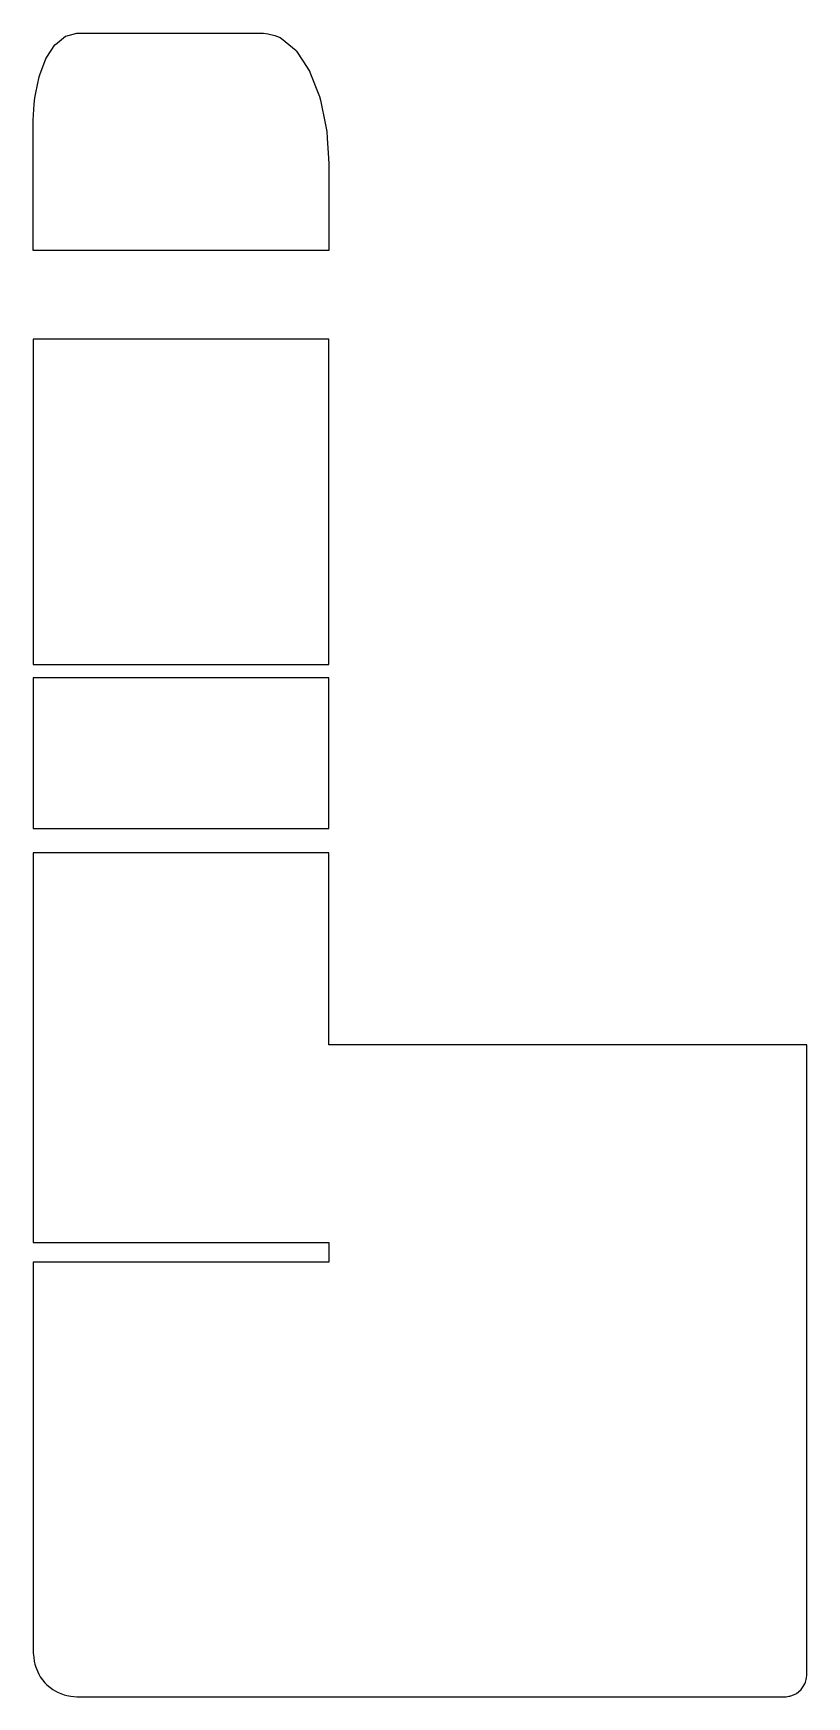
# Model space of a CAD drawing. Header units: metres. Extents: x 2.4 to 38, y -16 to 60.6.
import ezdxf

# ---------------------------------------------------------------- set-up
doc = ezdxf.new("R2010")
doc.units = ezdxf.units.M

msp = doc.modelspace()

# ---------------------------------------------------------------- linework, layer by layer
for p, q in [((3.897, 60.424), (4.4, 60.556)), ((4.4, 60.556), (8.778, 60.556)), ((8.778, 60.556), (13, 60.556)), ((13, 60.556), (13.2, 60.53)), ((13.2, 60.53), (13.525, 60.457)), ((3.03, 59.453), (3.4, 60.02)), ((3.4, 60.02), (3.429, 60.044)), ((3.429, 60.044), (3.882, 60.42)), ((3.882, 60.42), (3.897, 60.424)), ((13.525, 60.457), (13.77, 60.355)), ((13.77, 60.355), (13.818, 60.321)), ((13.818, 60.321), (14.493, 59.76)), ((14.493, 59.76), (14.512, 59.736)), ((14.512, 59.736), (14.807, 59.281)), ((2.722, 58.696), (2.986, 59.385)), ((2.986, 59.385), (3.03, 59.453)), ((14.807, 59.281), (15.114, 58.813)), ((2.516, 57.822), (2.668, 58.556)), ((2.668, 58.556), (2.722, 58.696)), ((15.114, 58.813), (15.114, 58.813)), ((15.114, 58.813), (15.125, 58.792)), ((15.125, 58.792), (15.134, 58.769)), ((15.134, 58.769), (15.568, 57.646)), ((2.449, 57.3), (2.468, 57.591)), ((2.468, 57.591), (2.516, 57.822)), ((15.568, 57.646), (15.617, 57.481)), ((15.617, 57.481), (15.856, 56.34)), ((2.4, 56.556), (2.449, 57.3)), ((2.4, 52.193), (2.4, 56.556)), ((15.856, 56.34), (15.906, 56.042)), ((15.906, 56.042), (15.923, 55.73)), ((15.923, 55.73), (15.973, 55.031)), ((15.973, 55.031), (16, 54.556)), ((16, 54.556), (16, 51.506)), ((16, 54.556), (16, 54.556)), ((2.4, 50.556), (2.4, 52.193)), ((16, 51.506), (16, 50.556)), ((8.806, 50.556), (2.4, 50.556)), ((16, 50.556), (8.806, 50.556)), ((9.594, 46.477), (2.4, 46.477)), ((2.4, 46.477), (2.4, 44.441)), ((16, 46.477), (9.594, 46.477)), ((16, 41.896), (16, 46.477)), ((2.4, 44.441), (2.4, 41.896)), ((2.4, 41.896), (2.4, 40.488)), ((16, 39.549), (16, 41.896)), ((2.4, 40.488), (2.4, 39.549)), ((2.4, 39.549), (2.4, 35.892)), ((16, 31.504), (16, 39.549)), ((2.4, 35.892), (2.4, 31.504)), ((2.4, 31.504), (3.366, 31.504)), ((3.366, 31.504), (16, 31.504)), ((16, 31.504), (16, 31.504)), ((15.034, 30.889), (2.4, 30.889)), ((2.4, 30.889), (2.4, 27.313)), ((16, 30.889), (15.034, 30.889)), ((16, 28.429), (16, 30.889)), ((16, 23.96), (16, 28.429)), ((2.4, 27.313), (2.4, 23.96)), ((2.4, 23.96), (14.246, 23.96)), ((14.246, 23.96), (16, 23.96)), ((16, 23.96), (16, 23.96)), ((4.154, 22.843), (2.4, 22.843)), ((2.4, 22.843), (2.4, 18.729)), ((16, 22.843), (4.154, 22.843)), ((16, 15.3), (16, 22.843)), ((2.4, 18.729), (2.4, 15.3)), ((2.4, 15.3), (2.4, 13.86)), ((16, 14.955), (16, 15.3)), ((16, 14.206), (16, 14.955)), ((2.4, 13.86), (2.4, 13.799)), ((2.4, 13.799), (2.4, 13.728)), ((16, 13.997), (16, 14.206)), ((22.696, 13.997), (16, 13.997)), ((37.542, 13.997), (22.696, 13.997)), ((38, 13.997), (37.542, 13.997)), ((38, 12.932), (38, 13.997)), ((2.4, 13.728), (2.4, 13.654)), ((2.4, 13.654), (2.4, 13.587)), ((2.4, 13.587), (2.4, 12.451)), ((2.4, 12.451), (2.4, 9.022)), ((38, -13.083), (38, 12.932)), ((2.4, 9.022), (2.4, 4.908)), ((2.4, 4.908), (14.246, 4.908)), ((14.246, 4.908), (16, 4.908)), ((16, 4.908), (16, 4.349)), ((16, 4.908), (16, 4.908)), ((2.757, 4), (2.4, 4)), ((2.4, 4), (2.4, 3.738)), ((16, 4), (2.757, 4)), ((16, 4.349), (16, 4.009)), ((16, 4.009), (16, 4)), ((2.4, 3.738), (2.4, -10.611)), ((2.4, -10.611), (2.4, -10.794)), ((2.4, -10.794), (2.4, -11.168)), ((2.4, -11.168), (2.4, -13.99)), ((38, -13.817), (38, -13.083)), ((2.4, -13.99), (2.4, -14)), ((2.4, -14), (2.424, -14.182)), ((2.424, -14.182), (2.448, -14.364)), ((2.448, -14.364), (2.452, -14.434)), ((2.452, -14.434), (2.465, -14.503)), ((2.465, -14.503), (2.512, -14.634)), ((38, -14.497), (38, -13.817)), ((38, -15), (38, -14.497)), ((2.512, -14.634), (2.651, -14.968)), ((2.651, -14.968), (2.721, -15.078)), ((2.721, -15.078), (2.939, -15.362)), ((37.945, -15.323), (37.977, -15.21)), ((37.977, -15.21), (37.988, -15.131)), ((37.988, -15.131), (38, -15)), ((2.939, -15.362), (3.023, -15.448)), ((3.023, -15.448), (3.304, -15.664)), ((3.304, -15.664), (3.402, -15.733)), ((3.402, -15.733), (3.517, -15.786)), ((3.517, -15.786), (3.829, -15.915)), ((3.829, -15.915), (3.95, -15.946)), ((3.95, -15.946), (4.13, -15.977)), ((4.13, -15.977), (4.4, -16)), ((4.4, -16), (11.07, -16)), ((11.07, -16), (19.097, -16)), ((19.097, -16), (22.961, -16)), ((22.961, -16), (34.939, -16)), ((34.939, -16), (37, -16)), ((37, -16), (37.046, -15.998)), ((37.046, -15.998), (37.181, -15.98)), ((37.181, -15.98), (37.227, -15.973)), ((37.227, -15.973), (37.272, -15.962)), ((37.272, -15.962), (37.398, -15.91)), ((37.398, -15.91), (37.525, -15.851)), ((37.525, -15.851), (37.622, -15.776)), ((37.622, -15.776), (37.745, -15.665)), ((37.745, -15.665), (37.81, -15.58)), ((37.81, -15.58), (37.911, -15.406)), ((37.911, -15.406), (37.945, -15.323))]:
    msp.add_line(p, q)

doc.saveas('drawing.dxf')
